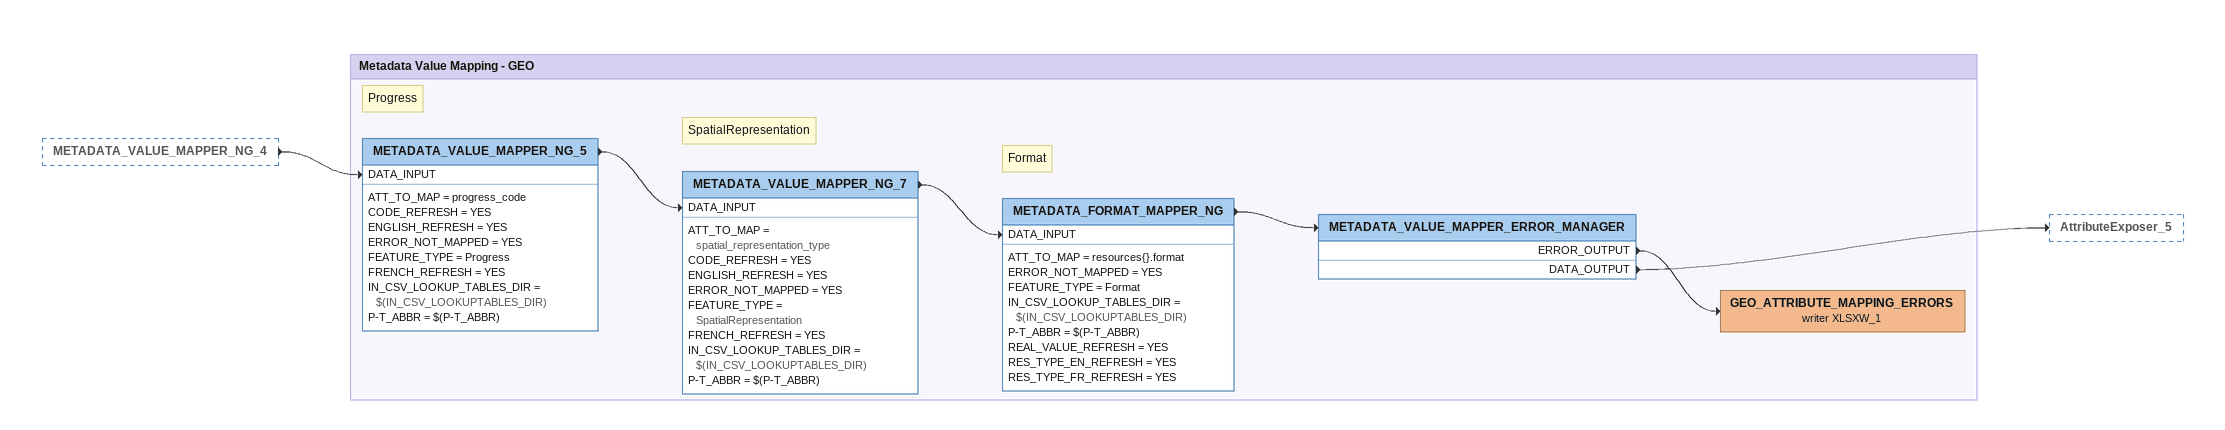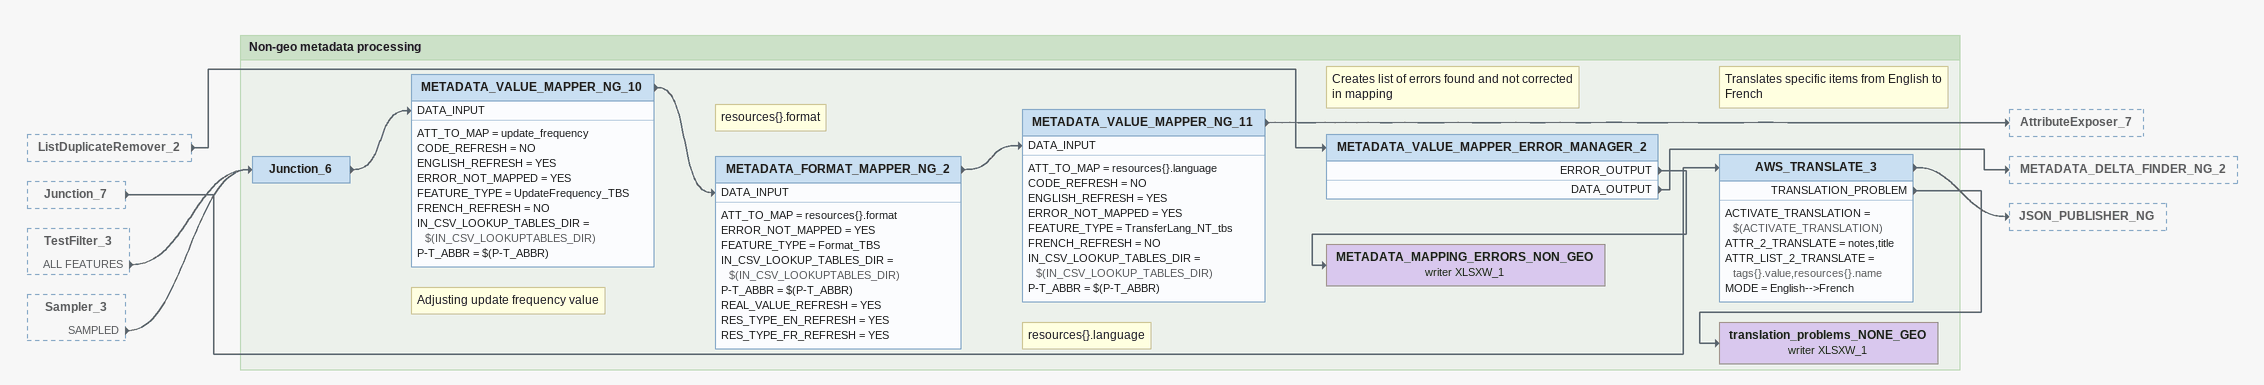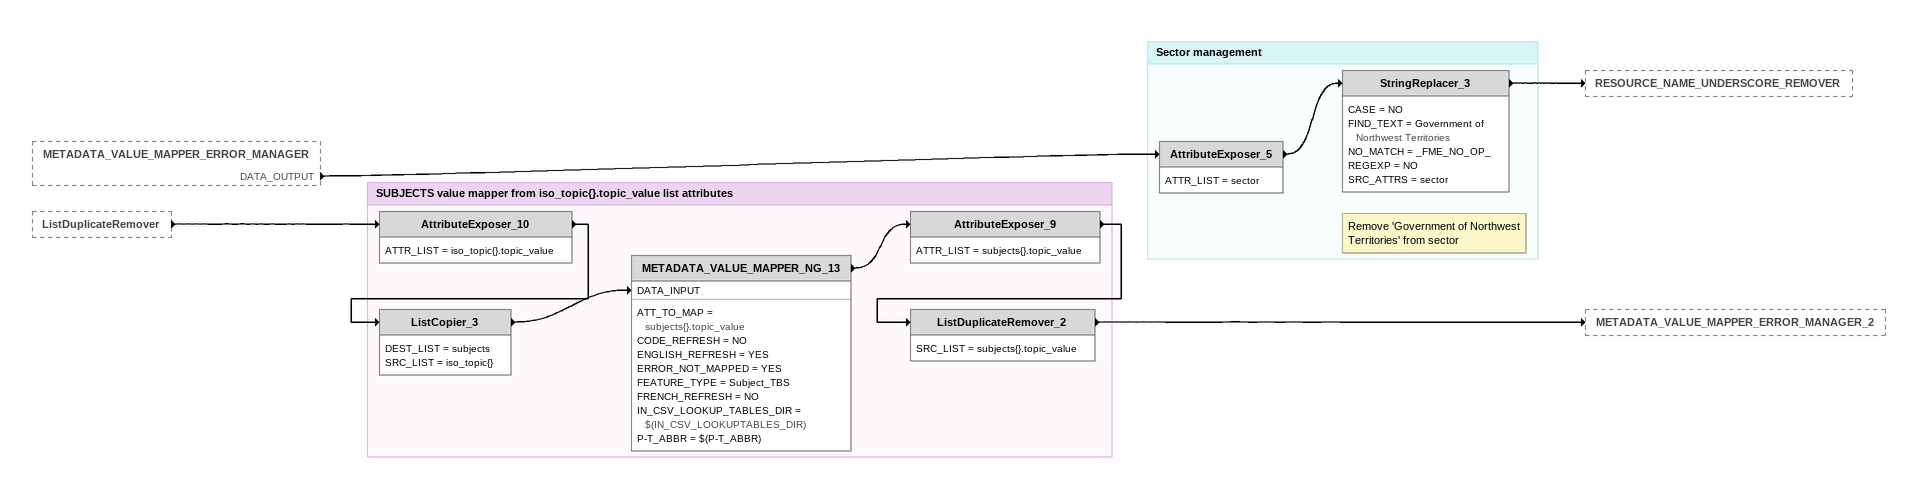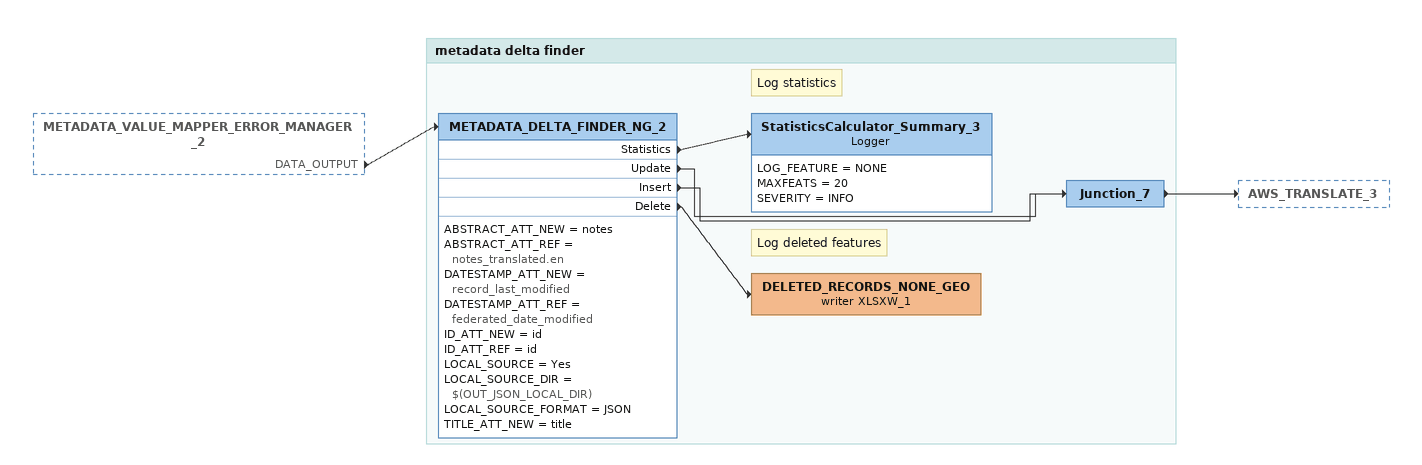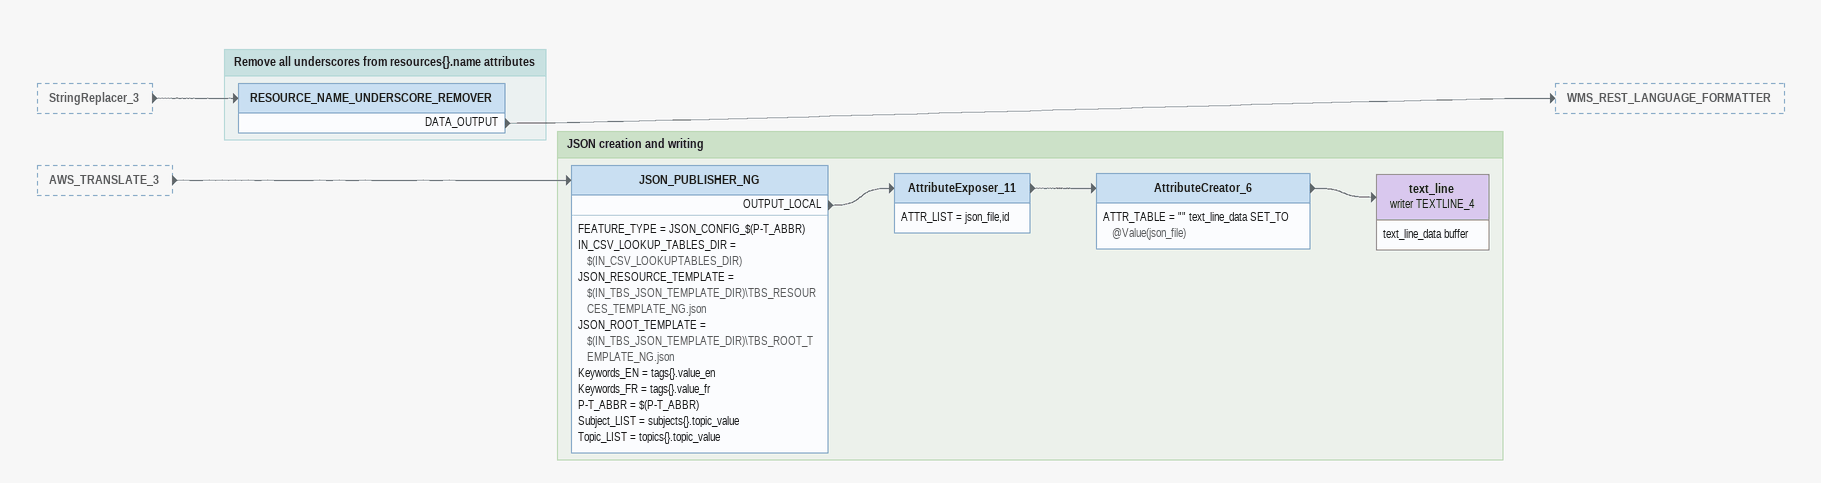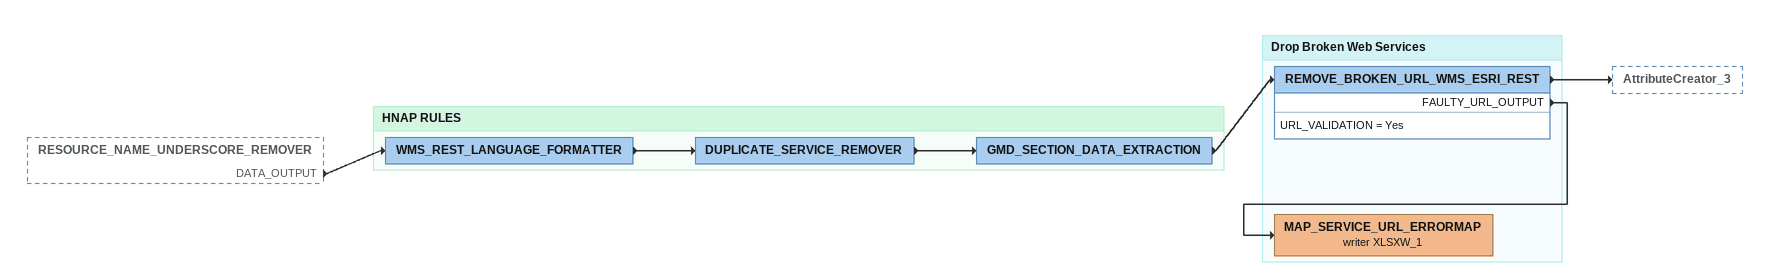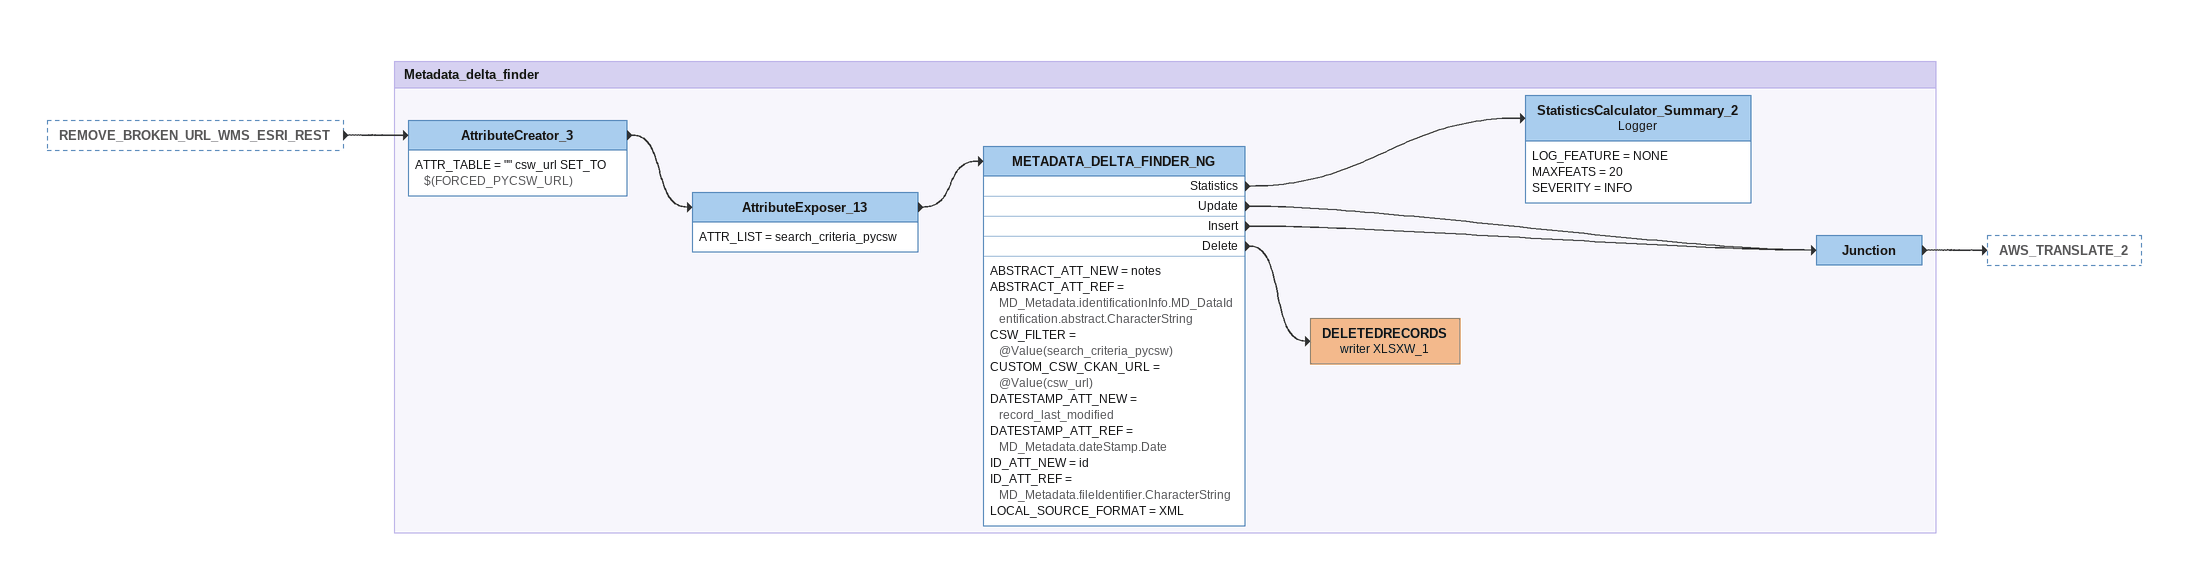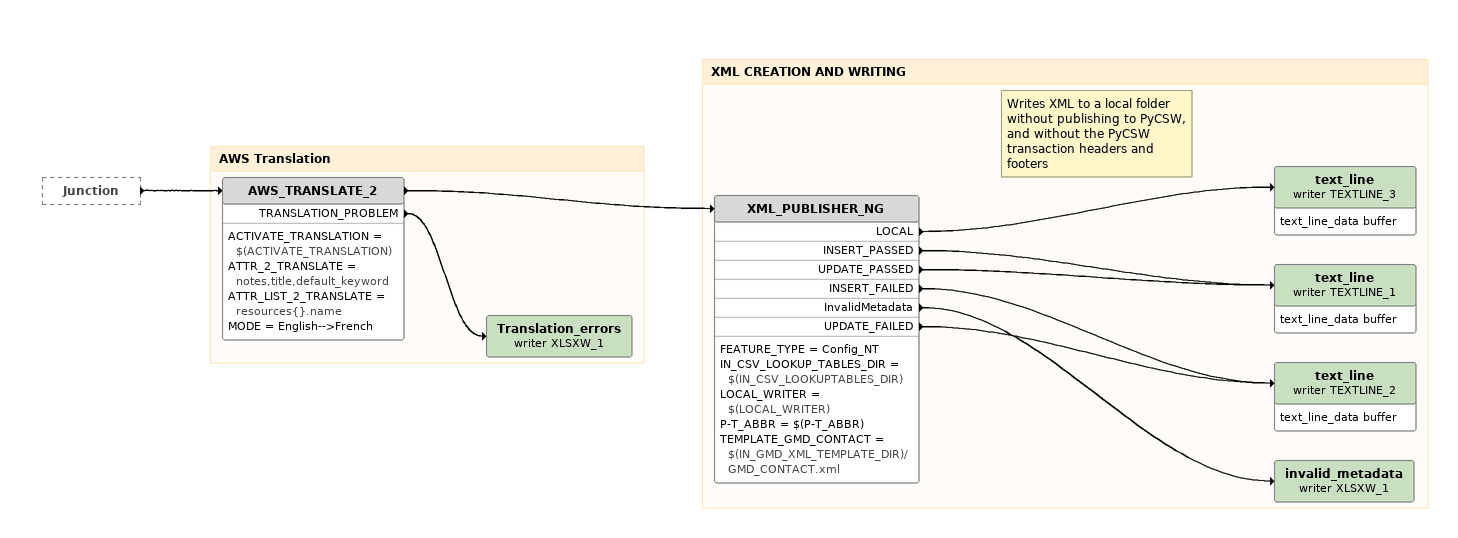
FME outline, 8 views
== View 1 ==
METADATA_VALUE_MAPPER_NG_4 [outside]
    -> METADATA_VALUE_MAPPER_NG_5 [DATA_INPUT]

Bookmark: Metadata Value Mapping - GEO
Note: Progress
METADATA_VALUE_MAPPER_NG_5
    ATT_TO_MAP = progress_code
    CODE_REFRESH = YES
    ENGLISH_REFRESH = YES
    ERROR_NOT_MAPPED = YES
    FEATURE_TYPE = Progress
    FRENCH_REFRESH = YES
    IN_CSV_LOOKUP_TABLES_DIR = $(IN_CSV_LOOKUPTABLES_DIR)
    P-T_ABBR = $(P-T_ABBR)
    -> METADATA_VALUE_MAPPER_NG_7 [DATA_INPUT]
Note: SpatialRepresentation
METADATA_VALUE_MAPPER_NG_7
    ATT_TO_MAP = spatial_representation_type
    CODE_REFRESH = YES
    ENGLISH_REFRESH = YES
    ERROR_NOT_MAPPED = YES
    FEATURE_TYPE = SpatialRepresentation
    FRENCH_REFRESH = YES
    IN_CSV_LOOKUP_TABLES_DIR = $(IN_CSV_LOOKUPTABLES_DIR)
    P-T_ABBR = $(P-T_ABBR)
    -> METADATA_FORMAT_MAPPER_NG [DATA_INPUT]
Note: Format
METADATA_FORMAT_MAPPER_NG
    ATT_TO_MAP = resources{}.format
    ERROR_NOT_MAPPED = YES
    FEATURE_TYPE = Format
    IN_CSV_LOOKUP_TABLES_DIR = $(IN_CSV_LOOKUPTABLES_DIR)
    P-T_ABBR = $(P-T_ABBR)
    REAL_VALUE_REFRESH = YES
    RES_TYPE_EN_REFRESH = YES
    RES_TYPE_FR_REFRESH = YES
    -> METADATA_VALUE_MAPPER_ERROR_MANAGER
METADATA_VALUE_MAPPER_ERROR_MANAGER
    ERROR_OUTPUT -> GEO_ATTRIBUTE_MAPPING_ERRORS (writer XLSXW_1)
    DATA_OUTPUT -> AttributeExposer_5
GEO_ATTRIBUTE_MAPPING_ERRORS (writer XLSXW_1)

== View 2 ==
ListDuplicateRemover_2 [outside]
    -> METADATA_VALUE_MAPPER_ERROR_MANAGER_2
Junction_7 [outside]
    -> AWS_TRANSLATE_3
TestFilter_3 [outside]
    ALL FEATURES -> Junction_6
Sampler_3 [outside]
    SAMPLED -> Junction_6

Bookmark: Non-geo metadata processing
Junction_6
    -> METADATA_VALUE_MAPPER_NG_10 [DATA_INPUT]
Note: Adjusting update frequency value
METADATA_VALUE_MAPPER_NG_10
    ATT_TO_MAP = update_frequency
    CODE_REFRESH = NO
    ENGLISH_REFRESH = YES
    ERROR_NOT_MAPPED = YES
    FEATURE_TYPE = UpdateFrequency_TBS
    FRENCH_REFRESH = NO
    IN_CSV_LOOKUP_TABLES_DIR = $(IN_CSV_LOOKUPTABLES_DIR)
    P-T_ABBR = $(P-T_ABBR)
    -> METADATA_FORMAT_MAPPER_NG_2 [DATA_INPUT]
Note: resources{}.format
METADATA_FORMAT_MAPPER_NG_2
    ATT_TO_MAP = resources{}.format
    ERROR_NOT_MAPPED = YES
    FEATURE_TYPE = Format_TBS
    IN_CSV_LOOKUP_TABLES_DIR = $(IN_CSV_LOOKUPTABLES_DIR)
    P-T_ABBR = $(P-T_ABBR)
    REAL_VALUE_REFRESH = YES
    RES_TYPE_EN_REFRESH = YES
    RES_TYPE_FR_REFRESH = YES
    -> METADATA_VALUE_MAPPER_NG_11 [DATA_INPUT]
Note: resources{}.language
METADATA_VALUE_MAPPER_NG_11
    ATT_TO_MAP = resources{}.language
    CODE_REFRESH = NO
    ENGLISH_REFRESH = YES
    ERROR_NOT_MAPPED = YES
    FEATURE_TYPE = TransferLang_NT_tbs
    FRENCH_REFRESH = NO
    IN_CSV_LOOKUP_TABLES_DIR = $(IN_CSV_LOOKUP_TABLES_DIR)
    P-T_ABBR = $(P-T_ABBR)
    -> AttributeExposer_7
Note: Creates list of errors found and not corrected in mapping
METADATA_VALUE_MAPPER_ERROR_MANAGER_2
    ERROR_OUTPUT -> METADATA_MAPPING_ERRORS_NON_GEO (writer XLSXW_1)
    DATA_OUTPUT -> METADATA_DELTA_FINDER_NG_2
Note: Translates specific items from English to French
AWS_TRANSLATE_3
    ACTIVATE_TRANSLATION = $(ACTIVATE_TRANSLATION)
    ATTR_2_TRANSLATE = notes,title
    ATTR_LIST_2_TRANSLATE = tags{}.value,resources{}.name
    MODE = English-->French
    -> JSON_PUBLISHER_NG
    TRANSLATION_PROBLEM -> translation_problems_NONE_GEO (writer XLSXW_1)
translation_problems_NONE_GEO (writer XLSXW_1)
METADATA_MAPPING_ERRORS_NON_GEO (writer XLSXW_1)

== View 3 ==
METADATA_VALUE_MAPPER_ERROR_MANAGER [outside]
    DATA_OUTPUT -> AttributeExposer_5
ListDuplicateRemover [outside]
    -> AttributeExposer_10

Bookmark: Sector management
AttributeExposer_5
    ATTR_LIST = sector
    -> StringReplacer_3
Note: Remove 'Government of Northwest Territories' from sector
StringReplacer_3
    CASE = NO
    FIND_TEXT = Government of Northwest Territories
    NO_MATCH = _FME_NO_OP_
    REGEXP = NO
    SRC_ATTRS = sector
    -> RESOURCE_NAME_UNDERSCORE_REMOVER

Bookmark: SUBJECTS value mapper from iso_topic{}.topic_value list attributes
AttributeExposer_10
    ATTR_LIST = iso_topic{}.topic_value
    -> ListCopier_3
ListCopier_3
    DEST_LIST = subjects
    SRC_LIST = iso_topic{}
    -> METADATA_VALUE_MAPPER_NG_13 [DATA_INPUT]
METADATA_VALUE_MAPPER_NG_13
    ATT_TO_MAP = subjects{}.topic_value
    CODE_REFRESH = NO
    ENGLISH_REFRESH = YES
    ERROR_NOT_MAPPED = YES
    FEATURE_TYPE = Subject_TBS
    FRENCH_REFRESH = NO
    IN_CSV_LOOKUP_TABLES_DIR = $(IN_CSV_LOOKUPTABLES_DIR)
    P-T_ABBR = $(P-T_ABBR)
    -> AttributeExposer_9
AttributeExposer_9
    ATTR_LIST = subjects{}.topic_value
    -> ListDuplicateRemover_2
ListDuplicateRemover_2
    SRC_LIST = subjects{}.topic_value
    -> METADATA_VALUE_MAPPER_ERROR_MANAGER_2

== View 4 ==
METADATA_VALUE_MAPPER_ERROR_MANAGER_2 [outside]
    DATA_OUTPUT -> METADATA_DELTA_FINDER_NG_2

Bookmark: metadata delta finder
METADATA_DELTA_FINDER_NG_2
    ABSTRACT_ATT_NEW = notes
    ABSTRACT_ATT_REF = notes_translated.en
    DATESTAMP_ATT_NEW = record_last_modified
    DATESTAMP_ATT_REF = federated_date_modified
    ID_ATT_NEW = id
    ID_ATT_REF = id
    LOCAL_SOURCE = Yes
    LOCAL_SOURCE_DIR = $(OUT_JSON_LOCAL_DIR)
    LOCAL_SOURCE_FORMAT = JSON
    TITLE_ATT_NEW = title
    Statistics -> StatisticsCalculator_Summary_3
    Update -> Junction_7
    Insert -> Junction_7
    Delete -> DELETED_RECORDS_NONE_GEO (writer XLSXW_1)
Note: Log statistics
StatisticsCalculator_Summary_3: Logger
    LOG_FEATURE = NONE
    MAXFEATS = 20
    SEVERITY = INFO
Junction_7
    -> AWS_TRANSLATE_3
Note: Log deleted features
DELETED_RECORDS_NONE_GEO (writer XLSXW_1)

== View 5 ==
StringReplacer_3 [outside]
    -> RESOURCE_NAME_UNDERSCORE_REMOVER
AWS_TRANSLATE_3 [outside]
    -> JSON_PUBLISHER_NG

Bookmark: Remove all underscores from resources{}.name attributes
RESOURCE_NAME_UNDERSCORE_REMOVER
    DATA_OUTPUT -> WMS_REST_LANGUAGE_FORMATTER

Bookmark: JSON creation and writing
JSON_PUBLISHER_NG
    FEATURE_TYPE = JSON_CONFIG_$(P-T_ABBR)
    IN_CSV_LOOKUP_TABLES_DIR = $(IN_CSV_LOOKUPTABLES_DIR)
    JSON_RESOURCE_TEMPLATE = $(IN_TBS_JSON_TEMPLATE_DIR)\TBS_RESOURCES_TEMPLATE_NG.json
    JSON_ROOT_TEMPLATE = $(IN_TBS_JSON_TEMPLATE_DIR)\TBS_ROOT_TEMPLATE_NG.json
    Keywords_EN = tags{}.value_en
    Keywords_FR = tags{}.value_fr
    P-T_ABBR = $(P-T_ABBR)
    Subject_LIST = subjects{}.topic_value
    Topic_LIST = topics{}.topic_value
    OUTPUT_LOCAL -> AttributeExposer_11
AttributeExposer_11
    ATTR_LIST = json_file,id
    -> AttributeCreator_6
AttributeCreator_6
    ATTR_TABLE = "" text_line_data SET_TO @Value(json_file)
    -> text_line (writer TEXTLINE_4)
text_line (writer TEXTLINE_4)
    attributes: text_line_data buffer

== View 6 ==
RESOURCE_NAME_UNDERSCORE_REMOVER [outside]
    DATA_OUTPUT -> WMS_REST_LANGUAGE_FORMATTER

Bookmark: HNAP RULES
WMS_REST_LANGUAGE_FORMATTER
    -> DUPLICATE_SERVICE_REMOVER
DUPLICATE_SERVICE_REMOVER
    -> GMD_SECTION_DATA_EXTRACTION
GMD_SECTION_DATA_EXTRACTION
    -> REMOVE_BROKEN_URL_WMS_ESRI_REST

Bookmark: Drop Broken Web Services
REMOVE_BROKEN_URL_WMS_ESRI_REST
    URL_VALIDATION = Yes
    -> AttributeCreator_3
    FAULTY_URL_OUTPUT -> MAP_SERVICE_URL_ERRORMAP (writer XLSXW_1)
MAP_SERVICE_URL_ERRORMAP (writer XLSXW_1)

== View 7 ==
REMOVE_BROKEN_URL_WMS_ESRI_REST [outside]
    -> AttributeCreator_3

Bookmark: Metadata_delta_finder
AttributeCreator_3
    ATTR_TABLE = "" csw_url SET_TO $(FORCED_PYCSW_URL)
    -> AttributeExposer_13
AttributeExposer_13
    ATTR_LIST = search_criteria_pycsw
    -> METADATA_DELTA_FINDER_NG
METADATA_DELTA_FINDER_NG
    ABSTRACT_ATT_NEW = notes
    ABSTRACT_ATT_REF = MD_Metadata.identificationInfo.MD_DataIdentification.abstract.CharacterString
    CSW_FILTER = @Value(search_criteria_pycsw)
    CUSTOM_CSW_CKAN_URL = @Value(csw_url)
    DATESTAMP_ATT_NEW = record_last_modified
    DATESTAMP_ATT_REF = MD_Metadata.dateStamp.Date
    ID_ATT_NEW = id
    ID_ATT_REF = MD_Metadata.fileIdentifier.CharacterString
    LOCAL_SOURCE_FORMAT = XML
    Statistics -> StatisticsCalculator_Summary_2
    Update -> Junction
    Insert -> Junction
    Delete -> DELETEDRECORDS (writer XLSXW_1)
StatisticsCalculator_Summary_2: Logger
    LOG_FEATURE = NONE
    MAXFEATS = 20
    SEVERITY = INFO
Junction
    -> AWS_TRANSLATE_2
DELETEDRECORDS (writer XLSXW_1)

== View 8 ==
Junction [outside]
    -> AWS_TRANSLATE_2

Bookmark: AWS Translation
AWS_TRANSLATE_2
    ACTIVATE_TRANSLATION = $(ACTIVATE_TRANSLATION)
    ATTR_2_TRANSLATE = notes,title,default_keyword
    ATTR_LIST_2_TRANSLATE = resources{}.name
    MODE = English-->French
    -> XML_PUBLISHER_NG
    TRANSLATION_PROBLEM -> Translation_errors (writer XLSXW_1)
Translation_errors (writer XLSXW_1)

Bookmark: XML CREATION AND WRITING
XML_PUBLISHER_NG
    FEATURE_TYPE = Config_NT
    IN_CSV_LOOKUP_TABLES_DIR = $(IN_CSV_LOOKUPTABLES_DIR)
    LOCAL_WRITER = $(LOCAL_WRITER)
    P-T_ABBR = $(P-T_ABBR)
    TEMPLATE_GMD_CONTACT = $(IN_GMD_XML_TEMPLATE_DIR)/GMD_CONTACT.xml
    LOCAL -> text_line (writer TEXTLINE_3)
    INSERT_PASSED -> text_line (writer TEXTLINE_1)
    UPDATE_PASSED -> text_line (writer TEXTLINE_1)
    INSERT_FAILED -> text_line (writer TEXTLINE_2)
    InvalidMetadata -> invalid_metadata (writer XLSXW_1)
    UPDATE_FAILED -> text_line (writer TEXTLINE_2)
Note: Writes XML to a local folder without publishing to PyCSW, and without the PyCSW transaction headers and footers
text_line (writer TEXTLINE_3)
    attributes: text_line_data buffer
text_line (writer TEXTLINE_1)
    attributes: text_line_data buffer
text_line (writer TEXTLINE_2)
    attributes: text_line_data buffer
invalid_metadata (writer XLSXW_1)
